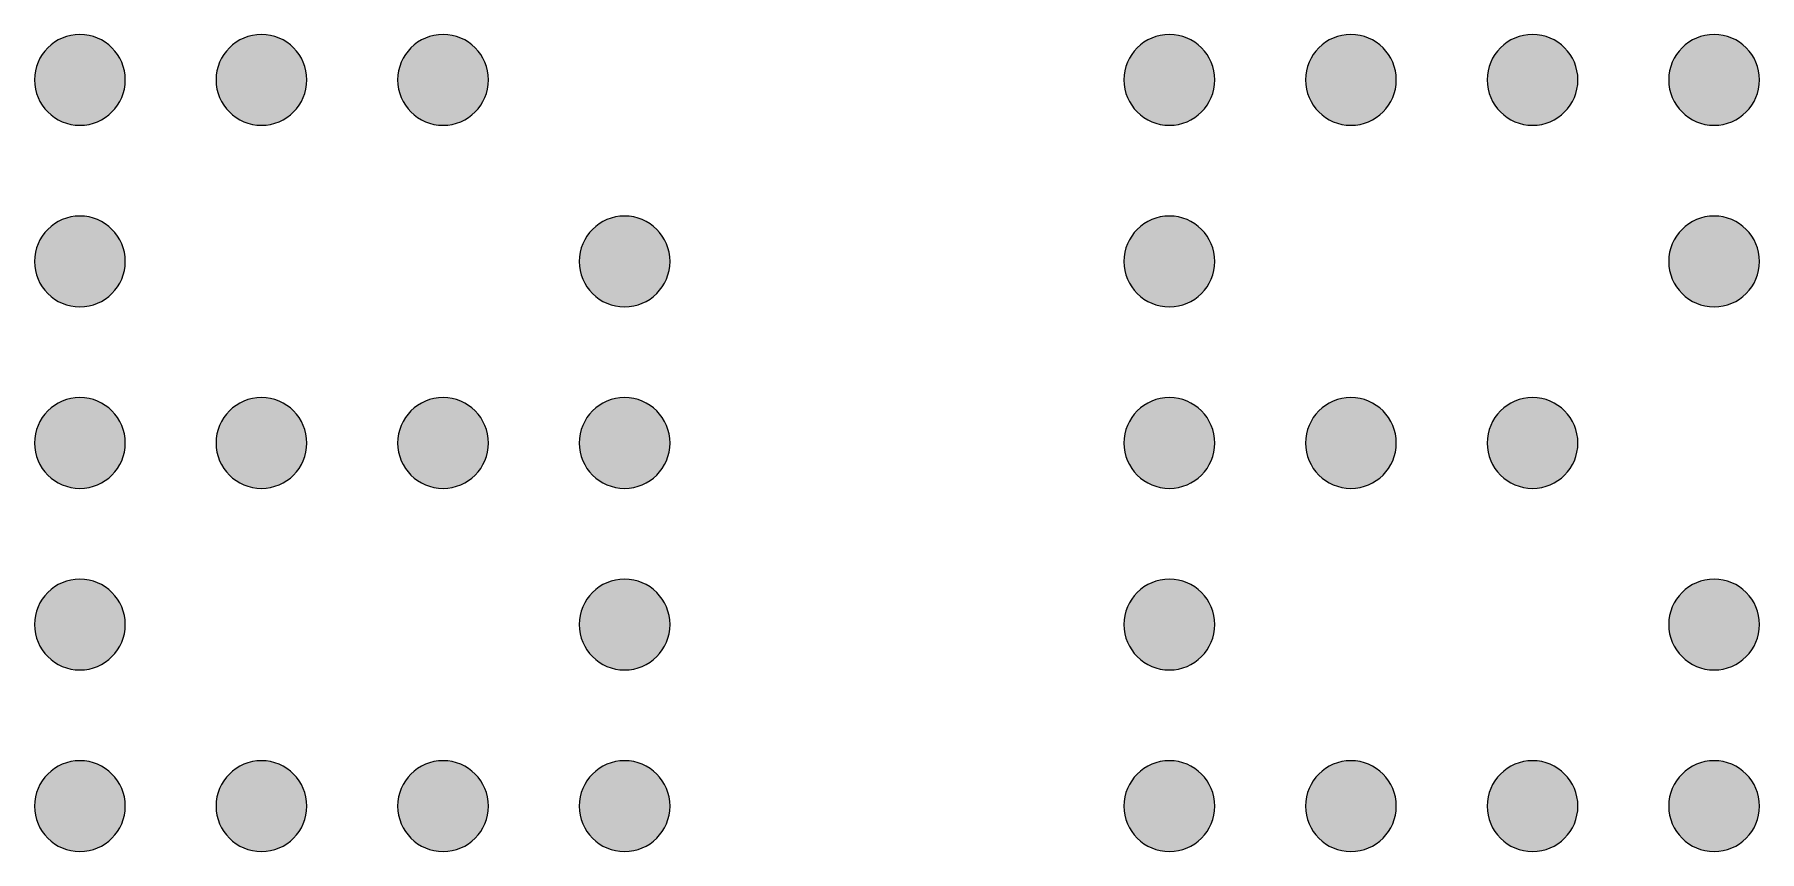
# Model space of a CAD drawing. Header units: inches. Extents: x 22.02 to 25.98, y 17.05 to 18.92.
import ezdxf

# ---------------------------------------------------------------- set-up
doc = ezdxf.new("R2010")
doc.units = ezdxf.units.IN
doc.header["$MEASUREMENT"] = 0
doc.layers.add('Layer 1', color=7, linetype='Continuous')

msp = doc.modelspace()

# ---------------------------------------------------------------- hatches: boundary and pattern name
at = {"layer": 'Layer 1', "true_color": 0x1e1e1e}
h = msp.add_hatch(color=179, dxfattribs=at)
h.dxf.hatch_style = 2
edge = h.paths.add_edge_path()
edge.add_spline(control_points=[(22.2292, 18.8195), (22.2292, 18.762), (22.1825, 18.7153), (22.125, 18.7153), (22.0675, 18.7153), (22.0208, 18.762), (22.0208, 18.8195), (22.0208, 18.877), (22.0675, 18.9236), (22.125, 18.9236), (22.1825, 18.9236), (22.2292, 18.877), (22.2292, 18.8195)], knot_values=[0, 0, 0, 0, 1, 1, 1, 2, 2, 2, 3, 3, 3, 4, 4, 4, 4], degree=3, periodic=1)
h = msp.add_hatch(color=179, dxfattribs=at)
h.dxf.hatch_style = 2
edge = h.paths.add_edge_path()
edge.add_spline(control_points=[(22.6458, 18.8195), (22.6458, 18.762), (22.5992, 18.7153), (22.5417, 18.7153), (22.4842, 18.7153), (22.4375, 18.762), (22.4375, 18.8195), (22.4375, 18.877), (22.4842, 18.9236), (22.5417, 18.9236), (22.5992, 18.9236), (22.6458, 18.877), (22.6458, 18.8195)], knot_values=[0, 0, 0, 0, 1, 1, 1, 2, 2, 2, 3, 3, 3, 4, 4, 4, 4], degree=3, periodic=1)
h = msp.add_hatch(color=179, dxfattribs=at)
h.dxf.hatch_style = 2
edge = h.paths.add_edge_path()
edge.add_spline(control_points=[(23.0625, 18.8195), (23.0625, 18.762), (23.0159, 18.7153), (22.9583, 18.7153), (22.9008, 18.7153), (22.8542, 18.762), (22.8542, 18.8195), (22.8542, 18.877), (22.9008, 18.9236), (22.9583, 18.9236), (23.0159, 18.9236), (23.0625, 18.877), (23.0625, 18.8195)], knot_values=[0, 0, 0, 0, 1, 1, 1, 2, 2, 2, 3, 3, 3, 4, 4, 4, 4], degree=3, periodic=1)
h = msp.add_hatch(color=179, dxfattribs=at)
h.dxf.hatch_style = 2
edge = h.paths.add_edge_path()
edge.add_spline(control_points=[(24.7292, 18.8195), (24.7292, 18.762), (24.6825, 18.7153), (24.625, 18.7153), (24.5675, 18.7153), (24.5208, 18.762), (24.5208, 18.8195), (24.5208, 18.877), (24.5675, 18.9236), (24.625, 18.9236), (24.6825, 18.9236), (24.7292, 18.877), (24.7292, 18.8195)], knot_values=[0, 0, 0, 0, 1, 1, 1, 2, 2, 2, 3, 3, 3, 4, 4, 4, 4], degree=3, periodic=1)
h = msp.add_hatch(color=179, dxfattribs=at)
h.dxf.hatch_style = 2
edge = h.paths.add_edge_path()
edge.add_spline(control_points=[(25.1458, 18.8195), (25.1458, 18.762), (25.0992, 18.7153), (25.0417, 18.7153), (24.9842, 18.7153), (24.9375, 18.762), (24.9375, 18.8195), (24.9375, 18.877), (24.9842, 18.9236), (25.0417, 18.9236), (25.0992, 18.9236), (25.1458, 18.877), (25.1458, 18.8195)], knot_values=[0, 0, 0, 0, 1, 1, 1, 2, 2, 2, 3, 3, 3, 4, 4, 4, 4], degree=3, periodic=1)
h = msp.add_hatch(color=179, dxfattribs=at)
h.dxf.hatch_style = 2
edge = h.paths.add_edge_path()
edge.add_spline(control_points=[(25.5625, 18.8195), (25.5625, 18.762), (25.5158, 18.7153), (25.4584, 18.7153), (25.4009, 18.7153), (25.3542, 18.762), (25.3542, 18.8195), (25.3542, 18.877), (25.4009, 18.9236), (25.4584, 18.9236), (25.5158, 18.9236), (25.5625, 18.877), (25.5625, 18.8195)], knot_values=[0, 0, 0, 0, 1, 1, 1, 2, 2, 2, 3, 3, 3, 4, 4, 4, 4], degree=3, periodic=1)
h = msp.add_hatch(color=179, dxfattribs=at)
h.dxf.hatch_style = 2
edge = h.paths.add_edge_path()
edge.add_spline(control_points=[(25.9792, 18.8195), (25.9792, 18.762), (25.9325, 18.7153), (25.875, 18.7153), (25.8175, 18.7153), (25.7709, 18.762), (25.7709, 18.8195), (25.7709, 18.877), (25.8175, 18.9236), (25.875, 18.9236), (25.9325, 18.9236), (25.9792, 18.877), (25.9792, 18.8195)], knot_values=[0, 0, 0, 0, 1, 1, 1, 2, 2, 2, 3, 3, 3, 4, 4, 4, 4], degree=3, periodic=1)
h = msp.add_hatch(color=179, dxfattribs=at)
h.dxf.hatch_style = 2
edge = h.paths.add_edge_path()
edge.add_spline(control_points=[(22.2292, 18.4028), (22.2292, 18.3453), (22.1825, 18.2986), (22.125, 18.2986), (22.0675, 18.2986), (22.0208, 18.3453), (22.0208, 18.4028), (22.0208, 18.4603), (22.0675, 18.507), (22.125, 18.507), (22.1825, 18.507), (22.2292, 18.4603), (22.2292, 18.4028)], knot_values=[0, 0, 0, 0, 1, 1, 1, 2, 2, 2, 3, 3, 3, 4, 4, 4, 4], degree=3, periodic=1)
h = msp.add_hatch(color=179, dxfattribs=at)
h.dxf.hatch_style = 2
edge = h.paths.add_edge_path()
edge.add_spline(control_points=[(23.4792, 18.4028), (23.4792, 18.3453), (23.4325, 18.2986), (23.375, 18.2986), (23.3175, 18.2986), (23.2708, 18.3453), (23.2708, 18.4028), (23.2708, 18.4603), (23.3175, 18.507), (23.375, 18.507), (23.4325, 18.507), (23.4792, 18.4603), (23.4792, 18.4028)], knot_values=[0, 0, 0, 0, 1, 1, 1, 2, 2, 2, 3, 3, 3, 4, 4, 4, 4], degree=3, periodic=1)
h = msp.add_hatch(color=179, dxfattribs=at)
h.dxf.hatch_style = 2
edge = h.paths.add_edge_path()
edge.add_spline(control_points=[(24.7292, 18.4028), (24.7292, 18.3453), (24.6825, 18.2986), (24.625, 18.2986), (24.5675, 18.2986), (24.5208, 18.3453), (24.5208, 18.4028), (24.5208, 18.4603), (24.5675, 18.507), (24.625, 18.507), (24.6825, 18.507), (24.7292, 18.4603), (24.7292, 18.4028)], knot_values=[0, 0, 0, 0, 1, 1, 1, 2, 2, 2, 3, 3, 3, 4, 4, 4, 4], degree=3, periodic=1)
h = msp.add_hatch(color=179, dxfattribs=at)
h.dxf.hatch_style = 2
edge = h.paths.add_edge_path()
edge.add_spline(control_points=[(25.9792, 18.4028), (25.9792, 18.3453), (25.9325, 18.2986), (25.875, 18.2986), (25.8175, 18.2986), (25.7709, 18.3453), (25.7709, 18.4028), (25.7709, 18.4603), (25.8175, 18.507), (25.875, 18.507), (25.9325, 18.507), (25.9792, 18.4603), (25.9792, 18.4028)], knot_values=[0, 0, 0, 0, 1, 1, 1, 2, 2, 2, 3, 3, 3, 4, 4, 4, 4], degree=3, periodic=1)
h = msp.add_hatch(color=179, dxfattribs=at)
h.dxf.hatch_style = 2
edge = h.paths.add_edge_path()
edge.add_spline(control_points=[(22.2292, 17.9861), (22.2292, 17.9286), (22.1825, 17.882), (22.125, 17.882), (22.0675, 17.882), (22.0208, 17.9286), (22.0208, 17.9861), (22.0208, 18.0436), (22.0675, 18.0903), (22.125, 18.0903), (22.1825, 18.0903), (22.2292, 18.0436), (22.2292, 17.9861)], knot_values=[0, 0, 0, 0, 1, 1, 1, 2, 2, 2, 3, 3, 3, 4, 4, 4, 4], degree=3, periodic=1)
h = msp.add_hatch(color=179, dxfattribs=at)
h.dxf.hatch_style = 2
edge = h.paths.add_edge_path()
edge.add_spline(control_points=[(22.6458, 17.9861), (22.6458, 17.9286), (22.5992, 17.882), (22.5417, 17.882), (22.4842, 17.882), (22.4375, 17.9286), (22.4375, 17.9861), (22.4375, 18.0436), (22.4842, 18.0903), (22.5417, 18.0903), (22.5992, 18.0903), (22.6458, 18.0436), (22.6458, 17.9861)], knot_values=[0, 0, 0, 0, 1, 1, 1, 2, 2, 2, 3, 3, 3, 4, 4, 4, 4], degree=3, periodic=1)
h = msp.add_hatch(color=179, dxfattribs=at)
h.dxf.hatch_style = 2
edge = h.paths.add_edge_path()
edge.add_spline(control_points=[(23.0625, 17.9861), (23.0625, 17.9286), (23.0159, 17.882), (22.9583, 17.882), (22.9008, 17.882), (22.8542, 17.9286), (22.8542, 17.9861), (22.8542, 18.0436), (22.9008, 18.0903), (22.9583, 18.0903), (23.0159, 18.0903), (23.0625, 18.0436), (23.0625, 17.9861)], knot_values=[0, 0, 0, 0, 1, 1, 1, 2, 2, 2, 3, 3, 3, 4, 4, 4, 4], degree=3, periodic=1)
h = msp.add_hatch(color=179, dxfattribs=at)
h.dxf.hatch_style = 2
edge = h.paths.add_edge_path()
edge.add_spline(control_points=[(23.4792, 17.9861), (23.4792, 17.9286), (23.4325, 17.882), (23.375, 17.882), (23.3175, 17.882), (23.2708, 17.9286), (23.2708, 17.9861), (23.2708, 18.0436), (23.3175, 18.0903), (23.375, 18.0903), (23.4325, 18.0903), (23.4792, 18.0436), (23.4792, 17.9861)], knot_values=[0, 0, 0, 0, 1, 1, 1, 2, 2, 2, 3, 3, 3, 4, 4, 4, 4], degree=3, periodic=1)
h = msp.add_hatch(color=179, dxfattribs=at)
h.dxf.hatch_style = 2
edge = h.paths.add_edge_path()
edge.add_spline(control_points=[(24.7292, 17.9861), (24.7292, 17.9286), (24.6825, 17.882), (24.625, 17.882), (24.5675, 17.882), (24.5208, 17.9286), (24.5208, 17.9861), (24.5208, 18.0436), (24.5675, 18.0903), (24.625, 18.0903), (24.6825, 18.0903), (24.7292, 18.0436), (24.7292, 17.9861)], knot_values=[0, 0, 0, 0, 1, 1, 1, 2, 2, 2, 3, 3, 3, 4, 4, 4, 4], degree=3, periodic=1)
h = msp.add_hatch(color=179, dxfattribs=at)
h.dxf.hatch_style = 2
edge = h.paths.add_edge_path()
edge.add_spline(control_points=[(25.1458, 17.9861), (25.1458, 17.9286), (25.0992, 17.882), (25.0417, 17.882), (24.9842, 17.882), (24.9375, 17.9286), (24.9375, 17.9861), (24.9375, 18.0436), (24.9842, 18.0903), (25.0417, 18.0903), (25.0992, 18.0903), (25.1458, 18.0436), (25.1458, 17.9861)], knot_values=[0, 0, 0, 0, 1, 1, 1, 2, 2, 2, 3, 3, 3, 4, 4, 4, 4], degree=3, periodic=1)
h = msp.add_hatch(color=179, dxfattribs=at)
h.dxf.hatch_style = 2
edge = h.paths.add_edge_path()
edge.add_spline(control_points=[(25.5625, 17.9861), (25.5625, 17.9286), (25.5158, 17.882), (25.4584, 17.882), (25.4009, 17.882), (25.3542, 17.9286), (25.3542, 17.9861), (25.3542, 18.0436), (25.4009, 18.0903), (25.4584, 18.0903), (25.5158, 18.0903), (25.5625, 18.0436), (25.5625, 17.9861)], knot_values=[0, 0, 0, 0, 1, 1, 1, 2, 2, 2, 3, 3, 3, 4, 4, 4, 4], degree=3, periodic=1)
h = msp.add_hatch(color=179, dxfattribs=at)
h.dxf.hatch_style = 2
edge = h.paths.add_edge_path()
edge.add_spline(control_points=[(22.2292, 17.5695), (22.2292, 17.512), (22.1825, 17.4653), (22.125, 17.4653), (22.0675, 17.4653), (22.0208, 17.512), (22.0208, 17.5695), (22.0208, 17.627), (22.0675, 17.6736), (22.125, 17.6736), (22.1825, 17.6736), (22.2292, 17.627), (22.2292, 17.5695)], knot_values=[0, 0, 0, 0, 1, 1, 1, 2, 2, 2, 3, 3, 3, 4, 4, 4, 4], degree=3, periodic=1)
h = msp.add_hatch(color=179, dxfattribs=at)
h.dxf.hatch_style = 2
edge = h.paths.add_edge_path()
edge.add_spline(control_points=[(23.4792, 17.5695), (23.4792, 17.512), (23.4325, 17.4653), (23.375, 17.4653), (23.3175, 17.4653), (23.2708, 17.512), (23.2708, 17.5695), (23.2708, 17.627), (23.3175, 17.6736), (23.375, 17.6736), (23.4325, 17.6736), (23.4792, 17.627), (23.4792, 17.5695)], knot_values=[0, 0, 0, 0, 1, 1, 1, 2, 2, 2, 3, 3, 3, 4, 4, 4, 4], degree=3, periodic=1)
h = msp.add_hatch(color=179, dxfattribs=at)
h.dxf.hatch_style = 2
edge = h.paths.add_edge_path()
edge.add_spline(control_points=[(24.7292, 17.5695), (24.7292, 17.512), (24.6825, 17.4653), (24.625, 17.4653), (24.5675, 17.4653), (24.5208, 17.512), (24.5208, 17.5695), (24.5208, 17.627), (24.5675, 17.6736), (24.625, 17.6736), (24.6825, 17.6736), (24.7292, 17.627), (24.7292, 17.5695)], knot_values=[0, 0, 0, 0, 1, 1, 1, 2, 2, 2, 3, 3, 3, 4, 4, 4, 4], degree=3, periodic=1)
h = msp.add_hatch(color=179, dxfattribs=at)
h.dxf.hatch_style = 2
edge = h.paths.add_edge_path()
edge.add_spline(control_points=[(25.9792, 17.5695), (25.9792, 17.512), (25.9325, 17.4653), (25.875, 17.4653), (25.8175, 17.4653), (25.7709, 17.512), (25.7709, 17.5695), (25.7709, 17.627), (25.8175, 17.6736), (25.875, 17.6736), (25.9325, 17.6736), (25.9792, 17.627), (25.9792, 17.5695)], knot_values=[0, 0, 0, 0, 1, 1, 1, 2, 2, 2, 3, 3, 3, 4, 4, 4, 4], degree=3, periodic=1)
h = msp.add_hatch(color=179, dxfattribs=at)
h.dxf.hatch_style = 2
edge = h.paths.add_edge_path()
edge.add_spline(control_points=[(22.2292, 17.1528), (22.2292, 17.0953), (22.1825, 17.0486), (22.125, 17.0486), (22.0675, 17.0486), (22.0208, 17.0953), (22.0208, 17.1528), (22.0208, 17.2103), (22.0675, 17.257), (22.125, 17.257), (22.1825, 17.257), (22.2292, 17.2103), (22.2292, 17.1528)], knot_values=[0, 0, 0, 0, 1, 1, 1, 2, 2, 2, 3, 3, 3, 4, 4, 4, 4], degree=3, periodic=1)
h = msp.add_hatch(color=179, dxfattribs=at)
h.dxf.hatch_style = 2
edge = h.paths.add_edge_path()
edge.add_spline(control_points=[(22.6458, 17.1528), (22.6458, 17.0953), (22.5992, 17.0486), (22.5417, 17.0486), (22.4842, 17.0486), (22.4375, 17.0953), (22.4375, 17.1528), (22.4375, 17.2103), (22.4842, 17.257), (22.5417, 17.257), (22.5992, 17.257), (22.6458, 17.2103), (22.6458, 17.1528)], knot_values=[0, 0, 0, 0, 1, 1, 1, 2, 2, 2, 3, 3, 3, 4, 4, 4, 4], degree=3, periodic=1)
h = msp.add_hatch(color=179, dxfattribs=at)
h.dxf.hatch_style = 2
edge = h.paths.add_edge_path()
edge.add_spline(control_points=[(23.0625, 17.1528), (23.0625, 17.0953), (23.0159, 17.0486), (22.9583, 17.0486), (22.9008, 17.0486), (22.8542, 17.0953), (22.8542, 17.1528), (22.8542, 17.2103), (22.9008, 17.257), (22.9583, 17.257), (23.0159, 17.257), (23.0625, 17.2103), (23.0625, 17.1528)], knot_values=[0, 0, 0, 0, 1, 1, 1, 2, 2, 2, 3, 3, 3, 4, 4, 4, 4], degree=3, periodic=1)
h = msp.add_hatch(color=179, dxfattribs=at)
h.dxf.hatch_style = 2
edge = h.paths.add_edge_path()
edge.add_spline(control_points=[(23.4792, 17.1528), (23.4792, 17.0953), (23.4325, 17.0486), (23.375, 17.0486), (23.3175, 17.0486), (23.2708, 17.0953), (23.2708, 17.1528), (23.2708, 17.2103), (23.3175, 17.257), (23.375, 17.257), (23.4325, 17.257), (23.4792, 17.2103), (23.4792, 17.1528)], knot_values=[0, 0, 0, 0, 1, 1, 1, 2, 2, 2, 3, 3, 3, 4, 4, 4, 4], degree=3, periodic=1)
h = msp.add_hatch(color=179, dxfattribs=at)
h.dxf.hatch_style = 2
edge = h.paths.add_edge_path()
edge.add_spline(control_points=[(24.7292, 17.1528), (24.7292, 17.0953), (24.6825, 17.0486), (24.625, 17.0486), (24.5675, 17.0486), (24.5208, 17.0953), (24.5208, 17.1528), (24.5208, 17.2103), (24.5675, 17.257), (24.625, 17.257), (24.6825, 17.257), (24.7292, 17.2103), (24.7292, 17.1528)], knot_values=[0, 0, 0, 0, 1, 1, 1, 2, 2, 2, 3, 3, 3, 4, 4, 4, 4], degree=3, periodic=1)
h = msp.add_hatch(color=179, dxfattribs=at)
h.dxf.hatch_style = 2
edge = h.paths.add_edge_path()
edge.add_spline(control_points=[(25.1458, 17.1528), (25.1458, 17.0953), (25.0992, 17.0486), (25.0417, 17.0486), (24.9842, 17.0486), (24.9375, 17.0953), (24.9375, 17.1528), (24.9375, 17.2103), (24.9842, 17.257), (25.0417, 17.257), (25.0992, 17.257), (25.1458, 17.2103), (25.1458, 17.1528)], knot_values=[0, 0, 0, 0, 1, 1, 1, 2, 2, 2, 3, 3, 3, 4, 4, 4, 4], degree=3, periodic=1)
h = msp.add_hatch(color=179, dxfattribs=at)
h.dxf.hatch_style = 2
edge = h.paths.add_edge_path()
edge.add_spline(control_points=[(25.5625, 17.1528), (25.5625, 17.0953), (25.5158, 17.0486), (25.4584, 17.0486), (25.4009, 17.0486), (25.3542, 17.0953), (25.3542, 17.1528), (25.3542, 17.2103), (25.4009, 17.257), (25.4584, 17.257), (25.5158, 17.257), (25.5625, 17.2103), (25.5625, 17.1528)], knot_values=[0, 0, 0, 0, 1, 1, 1, 2, 2, 2, 3, 3, 3, 4, 4, 4, 4], degree=3, periodic=1)
h = msp.add_hatch(color=179, dxfattribs=at)
h.dxf.hatch_style = 2
edge = h.paths.add_edge_path()
edge.add_spline(control_points=[(25.9792, 17.1528), (25.9792, 17.0953), (25.9325, 17.0486), (25.875, 17.0486), (25.8175, 17.0486), (25.7709, 17.0953), (25.7709, 17.1528), (25.7709, 17.2103), (25.8175, 17.257), (25.875, 17.257), (25.9325, 17.257), (25.9792, 17.2103), (25.9792, 17.1528)], knot_values=[0, 0, 0, 0, 1, 1, 1, 2, 2, 2, 3, 3, 3, 4, 4, 4, 4], degree=3, periodic=1)

# ---------------------------------------------------------------- linework, layer by layer
at = {"layer": 'Layer 1', "lineweight": 0}
for points in [[(22.2292, 18.8195), (22.2292, 18.762), (22.1825, 18.7153), (22.125, 18.7153), (22.0675, 18.7153), (22.0208, 18.762), (22.0208, 18.8195), (22.0208, 18.877), (22.0675, 18.9236), (22.125, 18.9236), (22.1825, 18.9236), (22.2292, 18.877), (22.2292, 18.8195)], [(22.6458, 18.8195), (22.6458, 18.762), (22.5992, 18.7153), (22.5417, 18.7153), (22.4842, 18.7153), (22.4375, 18.762), (22.4375, 18.8195), (22.4375, 18.877), (22.4842, 18.9236), (22.5417, 18.9236), (22.5992, 18.9236), (22.6458, 18.877), (22.6458, 18.8195)], [(23.0625, 18.8195), (23.0625, 18.762), (23.0159, 18.7153), (22.9583, 18.7153), (22.9008, 18.7153), (22.8542, 18.762), (22.8542, 18.8195), (22.8542, 18.877), (22.9008, 18.9236), (22.9583, 18.9236), (23.0159, 18.9236), (23.0625, 18.877), (23.0625, 18.8195)], [(24.7292, 18.8195), (24.7292, 18.762), (24.6825, 18.7153), (24.625, 18.7153), (24.5675, 18.7153), (24.5208, 18.762), (24.5208, 18.8195), (24.5208, 18.877), (24.5675, 18.9236), (24.625, 18.9236), (24.6825, 18.9236), (24.7292, 18.877), (24.7292, 18.8195)], [(25.1458, 18.8195), (25.1458, 18.762), (25.0992, 18.7153), (25.0417, 18.7153), (24.9842, 18.7153), (24.9375, 18.762), (24.9375, 18.8195), (24.9375, 18.877), (24.9842, 18.9236), (25.0417, 18.9236), (25.0992, 18.9236), (25.1458, 18.877), (25.1458, 18.8195)], [(25.5625, 18.8195), (25.5625, 18.762), (25.5158, 18.7153), (25.4584, 18.7153), (25.4009, 18.7153), (25.3542, 18.762), (25.3542, 18.8195), (25.3542, 18.877), (25.4009, 18.9236), (25.4584, 18.9236), (25.5158, 18.9236), (25.5625, 18.877), (25.5625, 18.8195)], [(25.9792, 18.8195), (25.9792, 18.762), (25.9325, 18.7153), (25.875, 18.7153), (25.8175, 18.7153), (25.7709, 18.762), (25.7709, 18.8195), (25.7709, 18.877), (25.8175, 18.9236), (25.875, 18.9236), (25.9325, 18.9236), (25.9792, 18.877), (25.9792, 18.8195)], [(22.2292, 18.4028), (22.2292, 18.3453), (22.1825, 18.2986), (22.125, 18.2986), (22.0675, 18.2986), (22.0208, 18.3453), (22.0208, 18.4028), (22.0208, 18.4603), (22.0675, 18.507), (22.125, 18.507), (22.1825, 18.507), (22.2292, 18.4603), (22.2292, 18.4028)], [(23.4792, 18.4028), (23.4792, 18.3453), (23.4325, 18.2986), (23.375, 18.2986), (23.3175, 18.2986), (23.2708, 18.3453), (23.2708, 18.4028), (23.2708, 18.4603), (23.3175, 18.507), (23.375, 18.507), (23.4325, 18.507), (23.4792, 18.4603), (23.4792, 18.4028)], [(24.7292, 18.4028), (24.7292, 18.3453), (24.6825, 18.2986), (24.625, 18.2986), (24.5675, 18.2986), (24.5208, 18.3453), (24.5208, 18.4028), (24.5208, 18.4603), (24.5675, 18.507), (24.625, 18.507), (24.6825, 18.507), (24.7292, 18.4603), (24.7292, 18.4028)], [(25.9792, 18.4028), (25.9792, 18.3453), (25.9325, 18.2986), (25.875, 18.2986), (25.8175, 18.2986), (25.7709, 18.3453), (25.7709, 18.4028), (25.7709, 18.4603), (25.8175, 18.507), (25.875, 18.507), (25.9325, 18.507), (25.9792, 18.4603), (25.9792, 18.4028)], [(22.2292, 17.9861), (22.2292, 17.9286), (22.1825, 17.882), (22.125, 17.882), (22.0675, 17.882), (22.0208, 17.9286), (22.0208, 17.9861), (22.0208, 18.0436), (22.0675, 18.0903), (22.125, 18.0903), (22.1825, 18.0903), (22.2292, 18.0436), (22.2292, 17.9861)], [(22.6458, 17.9861), (22.6458, 17.9286), (22.5992, 17.882), (22.5417, 17.882), (22.4842, 17.882), (22.4375, 17.9286), (22.4375, 17.9861), (22.4375, 18.0436), (22.4842, 18.0903), (22.5417, 18.0903), (22.5992, 18.0903), (22.6458, 18.0436), (22.6458, 17.9861)], [(23.0625, 17.9861), (23.0625, 17.9286), (23.0159, 17.882), (22.9583, 17.882), (22.9008, 17.882), (22.8542, 17.9286), (22.8542, 17.9861), (22.8542, 18.0436), (22.9008, 18.0903), (22.9583, 18.0903), (23.0159, 18.0903), (23.0625, 18.0436), (23.0625, 17.9861)], [(23.4792, 17.9861), (23.4792, 17.9286), (23.4325, 17.882), (23.375, 17.882), (23.3175, 17.882), (23.2708, 17.9286), (23.2708, 17.9861), (23.2708, 18.0436), (23.3175, 18.0903), (23.375, 18.0903), (23.4325, 18.0903), (23.4792, 18.0436), (23.4792, 17.9861)], [(24.7292, 17.9861), (24.7292, 17.9286), (24.6825, 17.882), (24.625, 17.882), (24.5675, 17.882), (24.5208, 17.9286), (24.5208, 17.9861), (24.5208, 18.0436), (24.5675, 18.0903), (24.625, 18.0903), (24.6825, 18.0903), (24.7292, 18.0436), (24.7292, 17.9861)], [(25.1458, 17.9861), (25.1458, 17.9286), (25.0992, 17.882), (25.0417, 17.882), (24.9842, 17.882), (24.9375, 17.9286), (24.9375, 17.9861), (24.9375, 18.0436), (24.9842, 18.0903), (25.0417, 18.0903), (25.0992, 18.0903), (25.1458, 18.0436), (25.1458, 17.9861)], [(25.5625, 17.9861), (25.5625, 17.9286), (25.5158, 17.882), (25.4584, 17.882), (25.4009, 17.882), (25.3542, 17.9286), (25.3542, 17.9861), (25.3542, 18.0436), (25.4009, 18.0903), (25.4584, 18.0903), (25.5158, 18.0903), (25.5625, 18.0436), (25.5625, 17.9861)], [(22.2292, 17.5695), (22.2292, 17.512), (22.1825, 17.4653), (22.125, 17.4653), (22.0675, 17.4653), (22.0208, 17.512), (22.0208, 17.5695), (22.0208, 17.627), (22.0675, 17.6736), (22.125, 17.6736), (22.1825, 17.6736), (22.2292, 17.627), (22.2292, 17.5695)], [(23.4792, 17.5695), (23.4792, 17.512), (23.4325, 17.4653), (23.375, 17.4653), (23.3175, 17.4653), (23.2708, 17.512), (23.2708, 17.5695), (23.2708, 17.627), (23.3175, 17.6736), (23.375, 17.6736), (23.4325, 17.6736), (23.4792, 17.627), (23.4792, 17.5695)], [(24.7292, 17.5695), (24.7292, 17.512), (24.6825, 17.4653), (24.625, 17.4653), (24.5675, 17.4653), (24.5208, 17.512), (24.5208, 17.5695), (24.5208, 17.627), (24.5675, 17.6736), (24.625, 17.6736), (24.6825, 17.6736), (24.7292, 17.627), (24.7292, 17.5695)], [(25.9792, 17.5695), (25.9792, 17.512), (25.9325, 17.4653), (25.875, 17.4653), (25.8175, 17.4653), (25.7709, 17.512), (25.7709, 17.5695), (25.7709, 17.627), (25.8175, 17.6736), (25.875, 17.6736), (25.9325, 17.6736), (25.9792, 17.627), (25.9792, 17.5695)], [(22.2292, 17.1528), (22.2292, 17.0953), (22.1825, 17.0486), (22.125, 17.0486), (22.0675, 17.0486), (22.0208, 17.0953), (22.0208, 17.1528), (22.0208, 17.2103), (22.0675, 17.257), (22.125, 17.257), (22.1825, 17.257), (22.2292, 17.2103), (22.2292, 17.1528)], [(22.6458, 17.1528), (22.6458, 17.0953), (22.5992, 17.0486), (22.5417, 17.0486), (22.4842, 17.0486), (22.4375, 17.0953), (22.4375, 17.1528), (22.4375, 17.2103), (22.4842, 17.257), (22.5417, 17.257), (22.5992, 17.257), (22.6458, 17.2103), (22.6458, 17.1528)], [(23.0625, 17.1528), (23.0625, 17.0953), (23.0159, 17.0486), (22.9583, 17.0486), (22.9008, 17.0486), (22.8542, 17.0953), (22.8542, 17.1528), (22.8542, 17.2103), (22.9008, 17.257), (22.9583, 17.257), (23.0159, 17.257), (23.0625, 17.2103), (23.0625, 17.1528)], [(23.4792, 17.1528), (23.4792, 17.0953), (23.4325, 17.0486), (23.375, 17.0486), (23.3175, 17.0486), (23.2708, 17.0953), (23.2708, 17.1528), (23.2708, 17.2103), (23.3175, 17.257), (23.375, 17.257), (23.4325, 17.257), (23.4792, 17.2103), (23.4792, 17.1528)], [(24.7292, 17.1528), (24.7292, 17.0953), (24.6825, 17.0486), (24.625, 17.0486), (24.5675, 17.0486), (24.5208, 17.0953), (24.5208, 17.1528), (24.5208, 17.2103), (24.5675, 17.257), (24.625, 17.257), (24.6825, 17.257), (24.7292, 17.2103), (24.7292, 17.1528)], [(25.1458, 17.1528), (25.1458, 17.0953), (25.0992, 17.0486), (25.0417, 17.0486), (24.9842, 17.0486), (24.9375, 17.0953), (24.9375, 17.1528), (24.9375, 17.2103), (24.9842, 17.257), (25.0417, 17.257), (25.0992, 17.257), (25.1458, 17.2103), (25.1458, 17.1528)], [(25.5625, 17.1528), (25.5625, 17.0953), (25.5158, 17.0486), (25.4584, 17.0486), (25.4009, 17.0486), (25.3542, 17.0953), (25.3542, 17.1528), (25.3542, 17.2103), (25.4009, 17.257), (25.4584, 17.257), (25.5158, 17.257), (25.5625, 17.2103), (25.5625, 17.1528)], [(25.9792, 17.1528), (25.9792, 17.0953), (25.9325, 17.0486), (25.875, 17.0486), (25.8175, 17.0486), (25.7709, 17.0953), (25.7709, 17.1528), (25.7709, 17.2103), (25.8175, 17.257), (25.875, 17.257), (25.9325, 17.257), (25.9792, 17.2103), (25.9792, 17.1528)]]:
    msp.add_open_spline(points, degree=3, knots=[0, 0, 0, 0, 1, 1, 1, 2, 2, 2, 3, 3, 3, 4, 4, 4, 4], dxfattribs=at)

doc.saveas('drawing.dxf')
